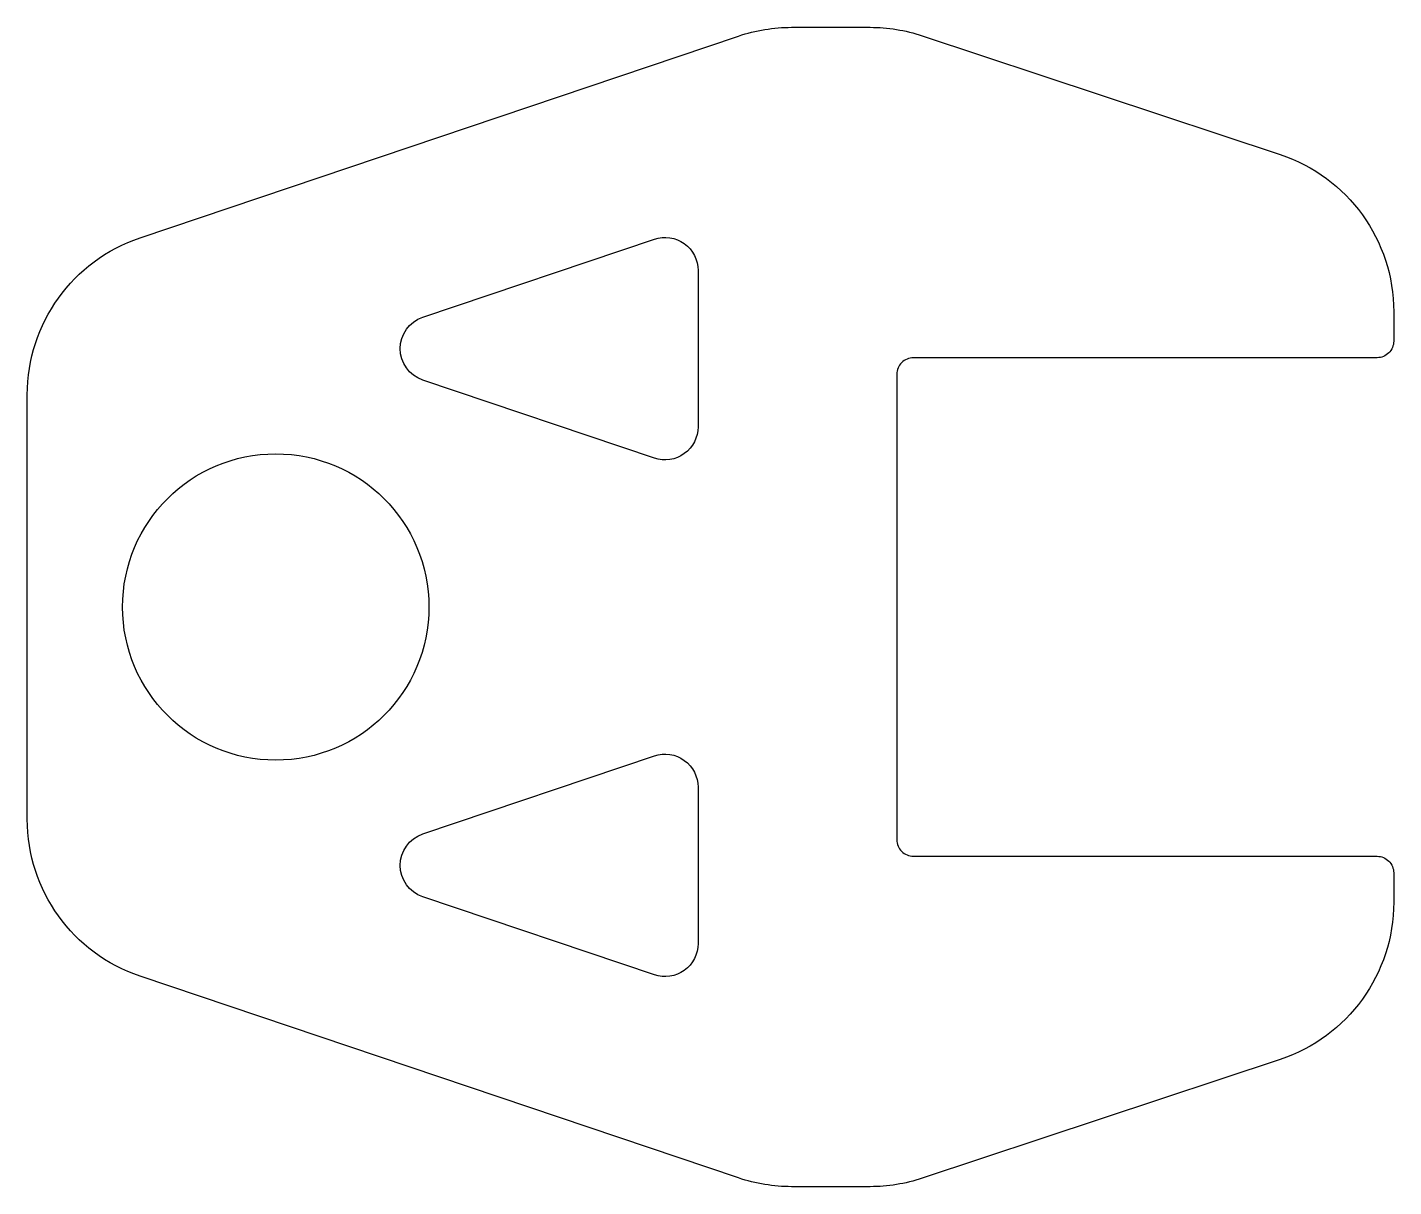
# Model space of a CAD drawing. Extents: x -15 to 67.5, y -35 to 35.
import ezdxf

# ---------------------------------------------------------------- set-up
doc = ezdxf.new("R2010")
doc.units = 0

msp = doc.modelspace()

# ---------------------------------------------------------------- linework, layer by layer
at = {"layer": '1'}
for points in [[(67.5, 17.831), (67.5, 16.05, -0.414214), (66.5, 15.05), (38.5, 15.05, 0.414214), (37.5, 14.05), (37.5, -14.05, 0.414214), (38.5, -15.05), (66.5, -15.05, -0.414214), (67.5, -16.05), (67.5, -17.831, -0.323237), (60.648, -27.323), (39.033, -34.492, -0.080234), (35.885, -35), (31.14, -35, -0.081459), (27.946, -34.476), (-8.194, -22.294, -0.321894), (-15, -12.818), (-15, 12.818, -0.321894), (-8.194, 22.294), (27.946, 34.476, -0.081459), (31.14, 35), (35.885, 35, -0.080234), (39.033, 34.492), (60.648, 27.323, -0.323237)], [(25.5, 20.314), (25.5, 10.884, -0.512981), (22.861, 8.988), (8.873, 13.704, -0.718204), (8.873, 17.494), (22.861, 22.209, -0.512981)], [(25.5, -10.884), (25.5, -20.314, -0.512981), (22.861, -22.209), (8.873, -17.494, -0.718204), (8.873, -13.704), (22.861, -8.988, -0.512981)]]:
    msp.add_lwpolyline(points, format="xyb", close=True, dxfattribs=at)
msp.add_circle((0, 0), 9.25, dxfattribs=at)

doc.saveas('drawing.dxf')
